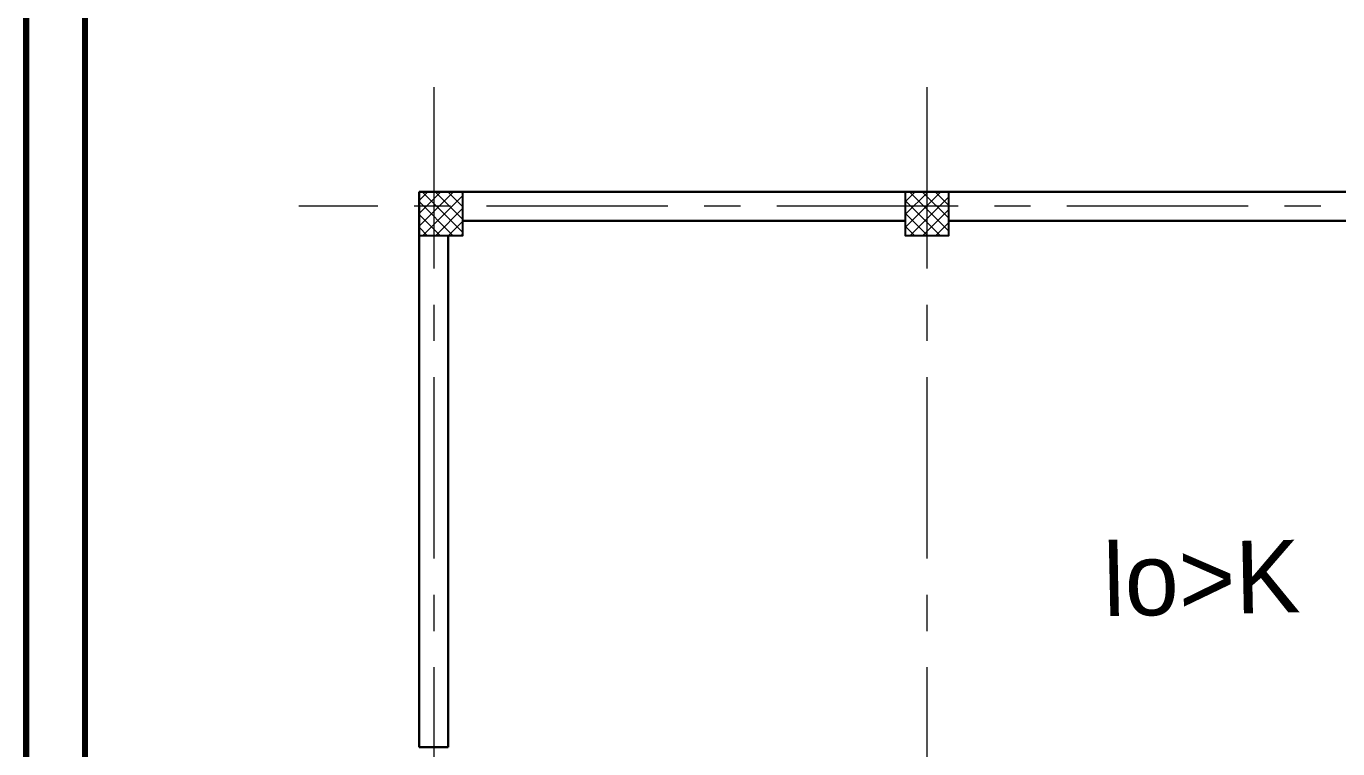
# Model space of a CAD drawing. Extents: x 846 to 947, y 375 to 797.
# Drawn here: x 846.37 to 855.41, y 409.94 to 414.92 of the extents above; entities that cross this region are included whole.
import ezdxf

# ---------------------------------------------------------------- set-up
doc = ezdxf.new("R2010")
doc.units = 0
doc.header["$MEASUREMENT"] = 0
doc.linetypes.add('CENTERX2', pattern=[4, 2.5, -0.5, 0.5, -0.5])
for name, color, linetype, lineweight in [('axis', 252, 'CENTERX2', 5), ('Column', 252, 'CONTINUOUS', 25), ('hatch', 252, 'CONTINUOUS', 9), ('text', 252, 'CONTINUOUS', 15), ('UG-BORDER', 20, 'CONTINUOUS', 80), ('Wall', 252, 'CONTINUOUS', 30)]:
    doc.layers.add(name, color=color, linetype=linetype, lineweight=lineweight)
doc.styles.add('SOSA', font='sosa.shx')
pattern_1 = [(135.000035, (-915.2045, -309.26087), (-0.0441941467, -0.044194201), []), (225.000035, (-915.2045, -309.26087), (0.044194201, -0.0441941467), [])]

# ---------------------------------------------------------------- blocks, each defined once
blk = doc.blocks.new('A$C70B11741')
at = {"layer": 'hatch'}
h = blk.add_hatch(dxfattribs=at)
h.set_pattern_fill('ANSI37', color=0, scale=0.5, angle=90.00004, style=0)
h.set_pattern_definition(pattern_1)
h.paths.add_polyline_path([(-6.9, 0), (-6.9, -0.2), (-6.7, -0.2), (-6.7, 0)])
h.paths.add_polyline_path([(-7, 0), (-7, -0.2), (-6.9, -0.2), (-6.9, 0)])
h.paths.add_polyline_path([(-7, -0.2), (-7, -0.3), (-6.9, -0.3), (-6.9, -0.2)])
h.paths.add_polyline_path([(-6.9, -0.2), (-6.9, -0.3), (-6.7, -0.3), (-6.7, -0.2)])
h = blk.add_hatch(dxfattribs=at)
h.set_pattern_fill('ANSI37', color=0, scale=0.5, angle=90.00004, style=0)
h.set_pattern_definition(pattern_1)
h.paths.add_polyline_path([(-3.55, 0), (-3.55, -0.2), (-3.35, -0.2), (-3.35, 0)])
h.paths.add_polyline_path([(-3.65, 0), (-3.65, -0.2), (-3.55, -0.2), (-3.55, 0)])
h.paths.add_polyline_path([(-3.65, -0.2), (-3.65, -0.3), (-3.55, -0.3), (-3.55, -0.2)])
h.paths.add_polyline_path([(-3.55, -0.2), (-3.55, -0.3), (-3.35, -0.3), (-3.35, -0.2)])
at = {"layer": 'axis', "color": 0, "ltscale": 0.5}
for p, q in [((-6.9, 0.7218), (-6.9, -11.3812)), ((-3.5, 0.7218), (-3.5, -11.3812)), ((0.7146, -0.1), (-7.8302, -0.1))]:
    blk.add_line(p, q, dxfattribs=at)
at = {"layer": 'Column', "color": 0}
for points in [[(-7, 0), (-7, -0.3), (-6.7, -0.3), (-6.7, 0)], [(-3.65, 0), (-3.65, -0.3), (-3.35, -0.3), (-3.35, 0)]]:
    blk.add_lwpolyline(points, close=True, dxfattribs=at)
at = {"layer": 'Wall', "color": 0}
for p, q in [((-7, 0), (-0.3, 0)), ((-7, -3.83), (-7, 0)), ((-6.8, -3.83), (-6.8, -0.3)), ((-7, -3.83), (-6.8, -3.83))]:
    blk.add_line(p, q, dxfattribs=at)
for points in [[(-6.7, -0.2), (-3.65, -0.2)], [(-3.35, -0.2), (-0.3, -0.2)]]:
    blk.add_lwpolyline(points, dxfattribs=at)
at = {"layer": 'text', "color": 0, "linetype": 'Continuous', "style": 'SOSA'}
blk.add_text('lo>K', height=0.5, rotation=1.19616, dxfattribs=at).set_placement((-2.2808, -2.9265))

msp = doc.modelspace()

# ---------------------------------------------------------------- linework, layer by layer
at = {"layer": 'UG-BORDER'}
for p, q in [((846.3655, 441.7305), (846.3655, 375.0305)), ((846.3655, 375.0305), (846.3655, 441.7305)), ((846.77, 441.3261), (846.77, 375.435))]:
    msp.add_line(p, q, dxfattribs=at)

# ---------------------------------------------------------------- block references
at = {"layer": 'axis', "color": 252, "ltscale": 0.3}
msp.add_blockref('A$C70B11741', (856.0746, 413.7766), dxfattribs=at)

doc.saveas('drawing.dxf')
